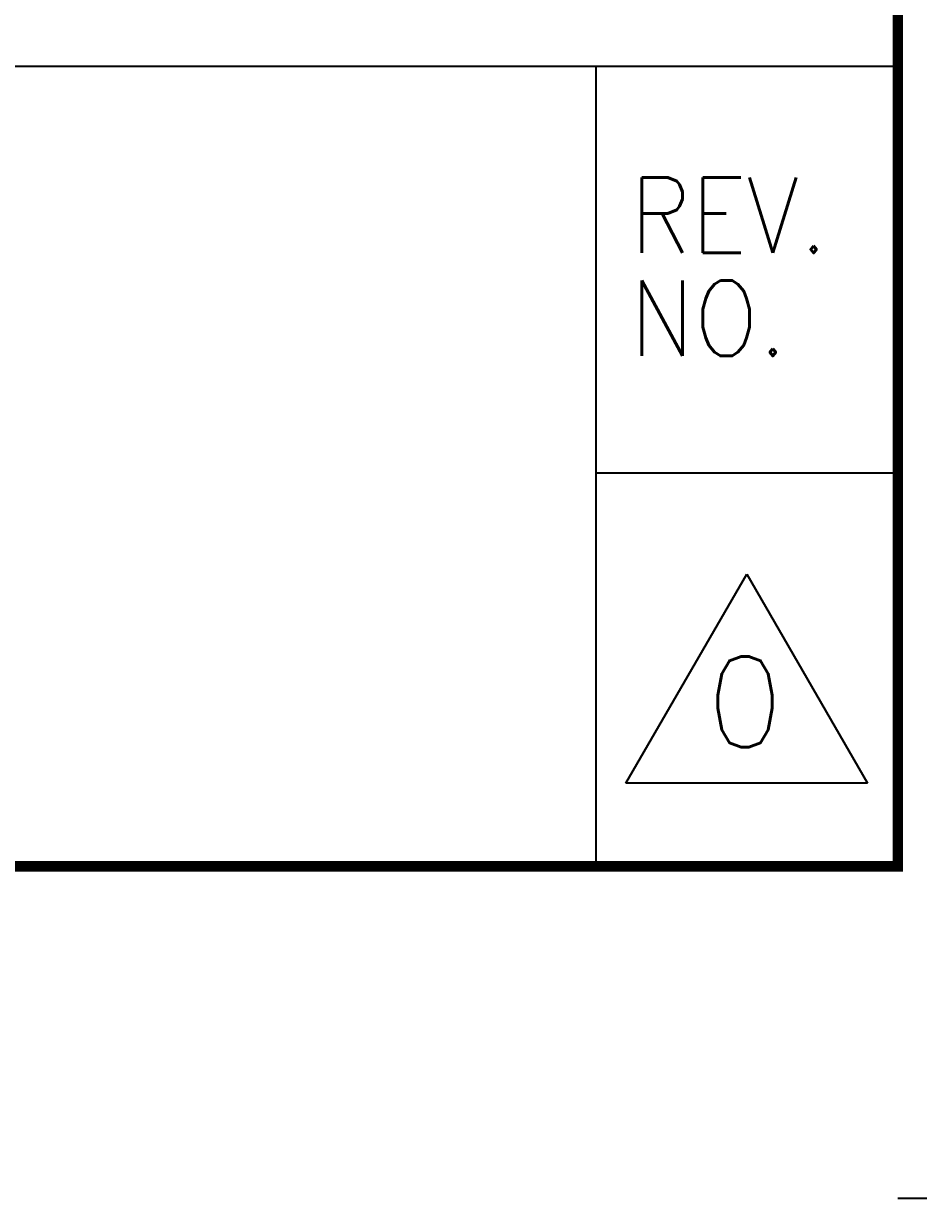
# Model space of a CAD drawing. Header units: millimetres. Extents: x 97339 to 122350, y -311274 to -152040.
# Drawn here: x 106739 to 107470, y -159366 to -158407 of the extents above; entities that cross this region are included whole.
import ezdxf

# ---------------------------------------------------------------- set-up
doc = ezdxf.new("R2010")
doc.units = ezdxf.units.MM
doc.header["$LTSCALE"] = 13
doc.layers.add('1', color=4, linetype='Continuous')
doc.layers.add('2', color=3, linetype='Continuous')
doc.layers.add('paper', color=254, linetype='Continuous', plot=False)
doc.styles.add('ROMANS', font='romans.shx', dxfattribs={"bigfont": 'whgtxt.shx'})

msp = doc.modelspace()

# ---------------------------------------------------------------- linework, layer by layer
at = {"layer": '1', "const_width": 8.634}
msp.add_lwpolyline([(97980.702, -159095.104), (107453.022, -159095.104), (107453.022, -152286.874), (97980.702, -152286.874), (97980.702, -159095.104)], dxfattribs=at)
at = {"layer": '2'}
for p, q in [((105356.284, -158441.415), (107453.022, -158441.415)), ((107206.347, -158441.415), (107206.347, -159095.104)), ((107206.347, -158773.63), (107453.022, -158773.63)), ((107231.014, -159027.237), (107329.684, -158856.335)), ((107329.684, -158856.335), (107428.354, -159027.237)), ((107428.354, -159027.237), (107231.014, -159027.237))]:
    msp.add_line(p, q, dxfattribs=at)
at = {"layer": 'paper'}
msp.add_line((107699.697, -159366.447), (107453.022, -159366.447), dxfattribs=at)

# ---------------------------------------------------------------- texts
at = {"layer": '2', "style": 'ROMANS', "width": 0.9}
for s, p in [('REV.', (107234.394, -158594.049)), ('NO.', (107234.394, -158678.148))]:
    msp.add_text(s, height=61.6688, dxfattribs=at).set_placement(p)
at = {"layer": '2', "color": 4, "style": 'ROMANS'}
msp.add_text('0', height=74.002, dxfattribs=at).set_placement((107296.55, -158997.634))

doc.saveas('drawing.dxf')
